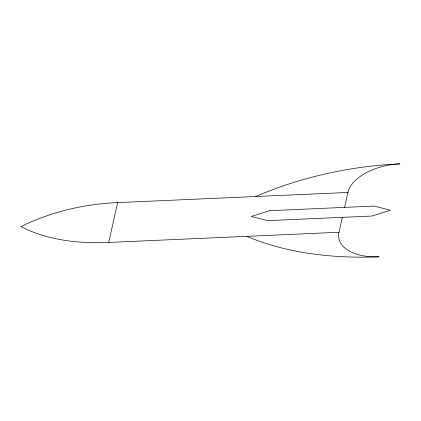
<?xml version="1.0" encoding="UTF-8"?>
<svg xmlns="http://www.w3.org/2000/svg" width="421" height="421" viewBox="0 0 421 421"><rect width="100%" height="100%" fill="white"/><g stroke="black" fill="none" stroke-linecap="round" stroke-linejoin="round"><path stroke-width="0.63" d="M117.638 202.612A138.425 76.201 -9.6 0 0 21.05 226.593A138.425 76.201 -9.6 0 0 108.692 242.438L117.638 202.612L347.925 192.444A46.899 25.818 -9.6 0 1 399.95 163.858A234.497 129.084 -9.6 0 0 255.81 196.512M246.864 236.339A234.497 129.084 -9.6 0 0 379.068 256.789A46.899 25.818 -9.6 0 1 338.979 232.271L342.331 217.336M344.573 207.379L347.925 192.444M108.692 242.438L338.979 232.271M269.729 210.684L251.337 216.426L267.488 220.641L372.043 216.026L390.43 210.284L374.28 206.064L269.729 210.684"/></g></svg>
